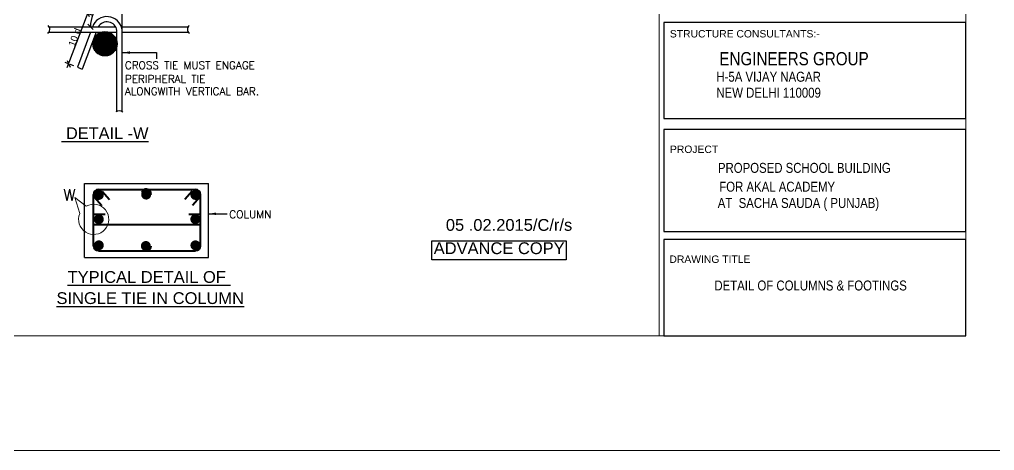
# Model space of a CAD drawing. Header units: inches. Extents: x 719368 to 6315912, y -2624014 to 446967.
# Drawn here: x 5453905 to 5503108, y -2278303 to -2256529 of the extents above; entities that cross this region are included whole.
import ezdxf
from ezdxf.enums import TextEntityAlignment as Align

# ---------------------------------------------------------------- set-up
doc = ezdxf.new("R2010")
doc.units = ezdxf.units.IN
doc.header["$LTSCALE"] = 20
doc.header["$MEASUREMENT"] = 0
doc.header["$PDMODE"] = 3
doc.linetypes.add('DASHED2', pattern=[0.375, 0.25, -0.125])
doc.layers.get('0').update_dxf_attribs({"color": 51, "lineweight": 30})
doc.layers.get('Defpoints').update_dxf_attribs({"lineweight": 25})
for name, color, linetype, lineweight in [('BEAM', 4, 'Continuous', 25), ('COL.FILL', 6, 'Continuous', 20), ('DIM', 7, 'Continuous', 13), ('FOR-TEXT', 3, 'Continuous', 25), ('FORMET', 4, 'Continuous', 25), ('REIN.', 10, 'Continuous', 40), ('STAIR', 4, 'Continuous', 25), ('Text', 7, 'Continuous', 15), ('TEXT-20', 2, 'Continuous', 25)]:
    doc.layers.add(name, color=color, linetype=linetype, lineweight=lineweight)
doc.layers.add('DIM 1', color=131, linetype='Continuous')
doc.styles.add('AR', font='arial.ttf')
doc.styles.add('ARIAL', font='techl___.ttf')
doc.styles.add('BOLD', font='arial.ttf')
doc.styles.add('JP202', font='simplex.shx')
doc.styles.add('romans-shx', font='ROMANS.SHX', dxfattribs={"height": 250})
doc.dimstyles.new('S3', dxfattribs={"dimtxt": 9, "dimasz": 7, "dimexe": 5, "dimexo": 5, "dimgap": 0.5, "dimtad": 1, "dimdec": 1, "dimzin": 3, "dimdsep": 46, "dimlunit": 4, "dimtxsty": 'BOLD', "dimblk1": 'OBLIQUE', "dimblk2": 'OBLIQUE', "dimsah": 1, "dimcen": 0.0625, "dimdle": 5, "dimclrd": 230, "dimclre": 251, "dimclrt": 2, "dimadec": 0, "dimazin": 0, "dimtfac": 1, "dimtdec": 1, "dimtix": 1, "dimtofl": 0, "dimtmove": 2, "dimatfit": 3, "dimfxl": 0, "dimtolj": 1, "dimtzin": 2, "dimlwd": -1, "dimlwe": -1, "dimarcsym": 0})

# ---------------------------------------------------------------- blocks, each defined once
blk = doc.blocks.new('_Oblique')
at = {"layer": 'STAIR', "color": 0, "lineweight": -2}
blk.add_line((-0.5, -0.5), (0.5, 0.5), dxfattribs=at)
blk = doc.blocks.new('*D32')
at = {"layer": 'Defpoints', "color": 0, "transparency": 16777216}
for p in [(-43.2, 69.8), (-22.3, 76.1), (-118.2, 33.7), (-30.8, 33.7), (-22.3, 26.9)]:
    blk.add_point(p, dxfattribs=at)
at = {"layer": 'DIM 1', "color": 230, "transparency": 16777216}
blk.add_arc((-22.3, 33.7), 41.6, 90, 180, dxfattribs=at)
at = {"layer": 'DIM 1', "color": 230, "transparency": 16777216, "xscale": 7, "yscale": 7, "zscale": 7}
blk.add_blockref('_Oblique', (-22.3, 75.3), dxfattribs=at)
at = {"layer": 'DIM 1', "color": 230, "transparency": 16777216, "xscale": 7, "yscale": 7, "zscale": 7, "rotation": 269.9999999999999}
blk.add_blockref('_Oblique', (-64, 33.7), dxfattribs=at)
at = {"layer": 'DIM 1', "color": 2, "transparency": 16777216, "insert": (-55.4, 66.8), "char_height": 9, "attachment_point": 5, "rotation": 45, "style": 'BOLD'}
blk.add_mtext('\\A1;135', dxfattribs=at)
blk = doc.blocks.new('*D33')
at = {"layer": 'Defpoints', "color": 0, "transparency": 16777216}
for p in [(-67.2, 51.3), (-55.9, 47), (-81.2, -19)]:
    blk.add_point(p, dxfattribs=at)
at = {"layer": 'DIM 1', "color": 230, "transparency": 16777216}
blk.add_line((-94.2, -19.4), (-65.4, 56), dxfattribs=at)
at = {"layer": 'DIM 1', "color": 251, "linetype": 'DASHED2', "transparency": 16777216}
for p, q in [((-60.6, 48.8), (-71.8, 53.1)), ((-85.8, -17.2), (-97.1, -13))]:
    blk.add_line(p, q, dxfattribs=at)
at = {"layer": 'DIM 1', "color": 230, "transparency": 16777216, "xscale": 7, "yscale": 7, "zscale": 7}
for p, rotation in [((-67.2, 51.3), 69.08542725178441), ((-92.4, -14.7), 249.0854272517844)]:
    blk.add_blockref('_Oblique', p, dxfattribs=dict(at, rotation=rotation))
at = {"layer": 'DIM 1', "color": 2, "transparency": 16777216, "insert": (-84.5, 20.1), "char_height": 9, "attachment_point": 5, "rotation": 69.0854, "style": 'BOLD'}
blk.add_mtext('\\A1;10 d', dxfattribs=at)
blk = doc.blocks.new('A$C23070B4F')
at = {"layer": 'BEAM'}
for p, q in [((-22.33, 26.85), (-22.33, 76.1)), ((-118.18, 26.85), (-29.04, 26.85)), ((-118.05, 33.7), (-30.81, 33.7)), ((-63.88, 26.85), (-80.99, -19.1)), ((-56.57, 26.85), (-74.57, -21.49)), ((-29.18, -77.73), (-29.18, 29.26)), ((-23.31, 33.7), (64.86, 33.7)), ((-22.33, -77.73), (-22.33, 29.26)), ((-22.33, 26.85), (64.86, 26.85)), ((-80.99, -19.1), (-74.57, -21.49))]:
    blk.add_line(p, q, dxfattribs=at)
for centre, radius, start, end in [((-42.29, 27.08), 20.1, 8.05119, 161.43766), ((-42.29, 27.08), 13.26, 8.05119, 150.06352), ((-123.36, 30.44), 6.26, 303.69692, 51.31877), ((69.19, 30.78), 6.26, 128.68123, 236.30308), ((-26.28, -85.01), 8.56, 57.24197, 119.48815)]:
    blk.add_arc(centre, radius, start, end, dxfattribs=at)
at = {"layer": 'REIN.', "const_width": 15.52}
blk.add_lwpolyline([(-52.7, 11.61, 1), (-37.17, 11.61, 1)], format="xyb", close=True, dxfattribs=at)
at = {"layer": 'REIN.'}
blk.add_circle((-44.93, 11.61), 15.51, dxfattribs=at)
at = {"layer": 'Text', "color": 3, "style": 'romans-shx'}
for s, p in [('CROSS TIE MUST ENGAGE ', (-18.82, -21.53)), ('PERIPHERAL TIE ', (-18.82, -39.5)), ('ALONGWITH VERTICAL BAR.', (-18.82, -55.6))]:
    blk.add_text(s, height=10, dxfattribs=at).set_placement(p)
at = {"layer": 'TEXT-20', "style": 'BOLD'}
blk.add_text('%%u DETAIL -W', height=15.3, dxfattribs=at).set_placement((-101.88, -113.18))
at = {"layer": 'DIM 1'}
dim = blk.add_angular_dim_2l(base=(-43.15, 69.77), line1=((-118.22, 33.7), (-30.81, 33.7)), line2=((-22.33, 26.85), (-22.33, 76.1)), text='135', dimstyle='S3', override={"dimfxl": 0.18}, dxfattribs=at)
dim.commit()
dim.dimension.update_dxf_attribs({"geometry": '*D32', "text_midpoint": (-55.38, 66.75)})
dim = blk.add_aligned_dim(p1=(-81.16, -19.03), p2=(-55.93, 46.99), distance=12.03, text='10 d', dimstyle='S3', override={"dimfxl": 0.18}, dxfattribs=at)
dim.commit()
dim.dimension.update_dxf_attribs({"geometry": '*D33', "text_midpoint": (-84.54, 20.09)})
at = {"layer": 'DIM 1', "lineweight": 18}
blk.add_leader([(-22.33, 0), (22.33, 0), (22.33, -7.95)], dimstyle='S3', override={"dimasz": 10, "dimtad": 0, "dimfxl": 0.18}, dxfattribs=at)
blk = doc.blocks.new('A$C78070C4E')
at = {"layer": 'BEAM'}
for p, q in [((-21.9, 15.1), (139, 15.1)), ((-21.9, -81.4), (-21.9, 15.1)), ((139, -81.4), (139, 15.1)), ((-21.9, -81.4), (139, -81.4))]:
    blk.add_line(p, q, dxfattribs=at)
at = {"layer": 'DIM', "color": 5}
for p, q in [((-34.5, -3.3), (-19.5, -14.7)), ((-27.9, -24.1), (-34.5, -3.3))]:
    blk.add_line(p, q, dxfattribs=at)
blk.add_arc((-9.9, -31.7), 19.6, 157.3359, 119.535, dxfattribs=at)
at = {"layer": 'REIN.'}
for p, q in [((-10.3, -65.9), (-10.3, 0.6)), ((-3.8, 7), (122.3, 7)), ((1.2, 5), (10.7, -5.7)), ((117.9, 5), (108.4, -5.7)), ((128.7, -65.9), (128.7, 0.6)), ((-8.8, -2.8), (0.7, -13.5)), ((127.9, -2.8), (118.4, -13.5)), ((-10.3, -24.9), (4.9, -24.9)), ((113.5, -24.9), (128.7, -24.9)), ((-10.3, -38.3), (128.7, -38.3)), ((-3.8, -72.4), (122.3, -72.4))]:
    blk.add_line(p, q, dxfattribs=at)
at = {"layer": 'REIN.', "const_width": 6.42}
for points in [[(-6.4, 0, -1), (0, 0, -1)], [(55, 0.5, -1), (61.5, 0.5, -1)], [(118.9, 0, -1), (125.3, 0, -1)], [(-6.5, -31.5, 1), (0, -31.5, 1)], [(118.8, -31.5, 1), (125.2, -31.5, 1)], [(-6.4, -65.4, 1), (0, -65.4, 1)], [(54.6, -66.3, 1), (61, -66.3, 1)], [(118.9, -65.4, 1), (125.3, -65.4, 1)]]:
    blk.add_lwpolyline(points, format="xyb", close=True, dxfattribs=at)
at = {"layer": 'REIN.'}
for centre, radius, start, end in [((-3.8, 0.6), 6.42, 90, 180), ((58.3, 1.4), 6.21, 8.0512, 161.4377), ((58.3, 0.6), 6.42, 0, 90), ((122.3, 0.6), 6.42, 0, 90), ((-3.8, -65.9), 6.42, 180, 270), ((58.3, -65.9), 6.42, 270, 0), ((122.3, -65.9), 6.42, 270, 0)]:
    blk.add_arc(centre, radius, start, end, dxfattribs=at)
at = {"layer": 'DIM', "color": 5, "style": 'JP202'}
blk.add_text('W', height=15.4, dxfattribs=at).set_placement((-49.4, -7.8))
at = {"layer": 'Text', "color": 3, "style": 'romans-shx'}
blk.add_text('COLUMN', height=10, dxfattribs=at).set_placement((166, -30.2))
at = {"layer": 'TEXT-20', "style": 'BOLD'}
for s, p in [('%%uTYPICAL DETAIL OF ', (-43.8, -114.2)), ('%%uSINGLE TIE IN COLUMN', (-58.2, -141.7))]:
    blk.add_text(s, height=15.3, dxfattribs=at).set_placement(p)
at = {"layer": 'DIM 1', "lineweight": 18}
blk.add_leader([(139, -24.5), (163.4, -24.5)], dimstyle='S3', override={"dimasz": 10, "dimtad": 0, "dimfxl": 0.18}, dxfattribs=at)

msp = doc.modelspace()

# ---------------------------------------------------------------- linework, layer by layer
at = {"layer": 'COL.FILL'}
msp.add_lwpolyline([(5432049.132, -2177470.6732), (5501669.1884, -2177470.6732), (5501669.1884, -2272506.515), (5432049.132, -2272506.515)], close=True, dxfattribs=at)
at = {"layer": 'DIM'}
for points in [[(5424872.2914, -2069087.5328), (5568800.3559, -2069087.5328), (5568800.3559, -2278303.3114), (5424872.2914, -2278303.3114)], [(5501669.1884, -2272506.515), (5486186.8653, -2272506.515), (5486186.8653, -2249228.0987), (5501669.1884, -2249228.0987)]]:
    msp.add_lwpolyline(points, close=True, dxfattribs=at)
at = {"layer": 'FORMET'}
for points in [[(5486428.5012, -2261523.1962), (5501669.1884, -2261523.1962), (5501669.1884, -2256674.4061), (5486428.5012, -2256674.4061)], [(5486428.5012, -2267238.9915), (5501669.1884, -2267238.9915), (5501669.1884, -2262084.5453), (5486428.5012, -2262084.5453)], [(5474717.6472, -2267715.2819), (5481492.101, -2267715.2819), (5481492.101, -2268665.7981), (5474717.6472, -2268665.7981)], [(5486428.5012, -2272506.515), (5501669.1884, -2272506.515), (5501669.1884, -2267637.5012), (5486428.5012, -2267637.5012)]]:
    msp.add_lwpolyline(points, close=True, dxfattribs=at)

# ---------------------------------------------------------------- block references
for name, p, xscale, yscale, zscale in [('A$C23070B4F', (5459949.1475, -2258203.7968), 38.55600000009872, 38.5559999999241, 38.556), ('A$C78070C4E', (5458034.244, -2265393.9297), 38.87730000005104, 38.87730000005104, 38.8773)]:
    msp.add_blockref(name, p, dxfattribs=dict(xscale=xscale, yscale=yscale, zscale=zscale))

# ---------------------------------------------------------------- texts
at = {"layer": 'FOR-TEXT', "color": 3, "style": 'AR'}
for s, height, p in [('STRUCTURE CONSULTANTS:-', 373.288525, (5486725.9887, -2257437.3719)), ('PROJECT', 373.28853, (5486731.1856, -2263272.3077)), ('05 .02.2015/C/r/s', 595.267312, (5475420.4051, -2267205.2713)), ('ADVANCE COPY', 595.267312, (5474808.653, -2268381.5406)), ('DRAWING TITLE', 373.288525, (5486704.3043, -2268824.5311))]:
    msp.add_text(s, height=height, dxfattribs=at).set_placement(p)
at = {"layer": 'Text', "ltscale": 0.09, "style": 'ARIAL'}
msp.add_text('ENGINEERS GROUP', height=669.243128, dxfattribs=at).set_placement((5492990.4476, -2258844.56), align=Align.CENTER)
for s, p in [('H-5A VIJAY NAGAR', (5489073.9029, -2259673.0813)), ('NEW DELHI 110009', (5489073.9029, -2260478.8113)), ('PROPOSED SCHOOL BUILDING ', (5489150.7422, -2264276.2819)), ('FOR AKAL ACADEMY ', (5489217.6445, -2265227.6273)), ('AT  SACHA SAUDA ( PUNJAB)', (5489142.3128, -2266048.6202)), ('DETAIL OF COLUMNS & FOOTINGS', (5488972.696, -2270217.9584))]:
    msp.add_text(s, height=501.932346, dxfattribs=at).set_placement(p)

doc.saveas('drawing.dxf')
